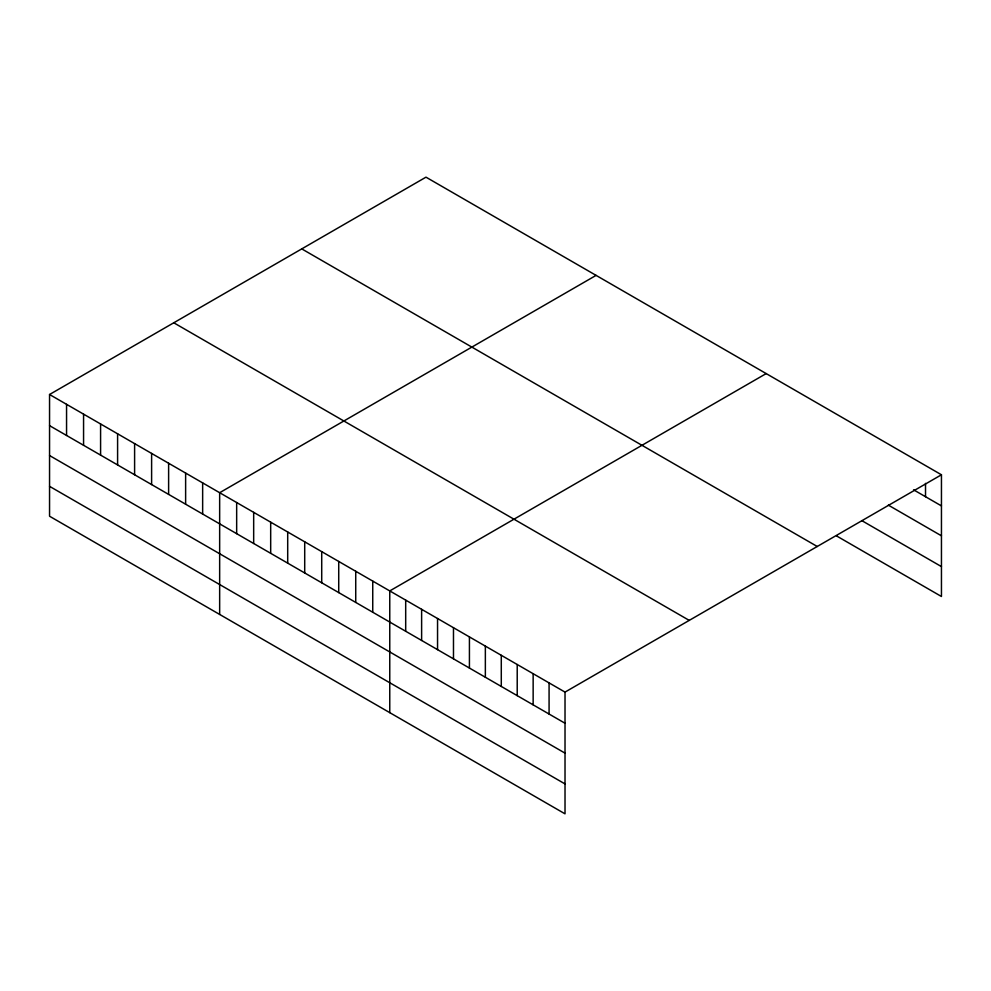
<?xml version="1.0" encoding="UTF-8"?>
<svg xmlns="http://www.w3.org/2000/svg" width="991" height="991" viewBox="0 0 991 991"><rect width="100%" height="100%" fill="white"/><g stroke="black" fill="none" stroke-linecap="round" stroke-linejoin="round"><path stroke-width="1.49" d="M49.55 394.505L565.019 692.102L565.019 813.834L49.55 516.224L49.55 394.505L425.981 177.166L941.45 474.776L941.45 596.495L836.565 535.933M596.087 275.374L219.655 492.713L219.655 614.432M766.192 373.582L389.76 590.921L389.76 712.64M565.019 692.102L941.45 474.776M913.566 489.814L941.45 505.905M888.345 505.137L941.45 535.809M861.786 520.609L941.45 566.604M301.76 248.89L817.228 546.487M173.772 322.781L689.24 620.391M49.55 425.647L565.019 723.244M49.55 455.538L565.019 753.135M49.55 486.333L565.019 783.931M925.52 483.373L925.52 496.714M549.076 682.91L549.076 714.04M533.146 673.707L533.146 704.849M517.215 664.515L517.215 695.645M501.285 655.311L501.285 686.453M485.355 646.107L485.355 677.249M469.424 636.916L469.424 668.058M453.482 627.712L453.482 658.854M437.551 618.52L437.551 649.65M421.621 609.316L421.621 640.459M405.691 600.125L405.691 631.255M372.74 581.098L372.74 612.24M355.732 571.274L355.732 602.417M338.724 561.463L338.724 592.593M321.716 551.64L321.716 582.782M304.708 541.817L304.708 572.959M287.7 531.994L287.7 563.136M270.679 522.17L270.679 553.312M253.671 512.359L253.671 543.489M236.663 502.536L236.663 533.678M202.647 482.89L202.647 514.032M185.627 473.066L185.627 504.208M168.619 463.255L168.619 494.385M151.611 453.432L151.611 484.574M134.603 443.609L134.603 474.751M117.595 433.785L117.595 464.928M100.587 423.962L100.587 455.104M83.566 414.151L83.566 445.281M66.558 404.328L66.558 435.47"/></g></svg>
